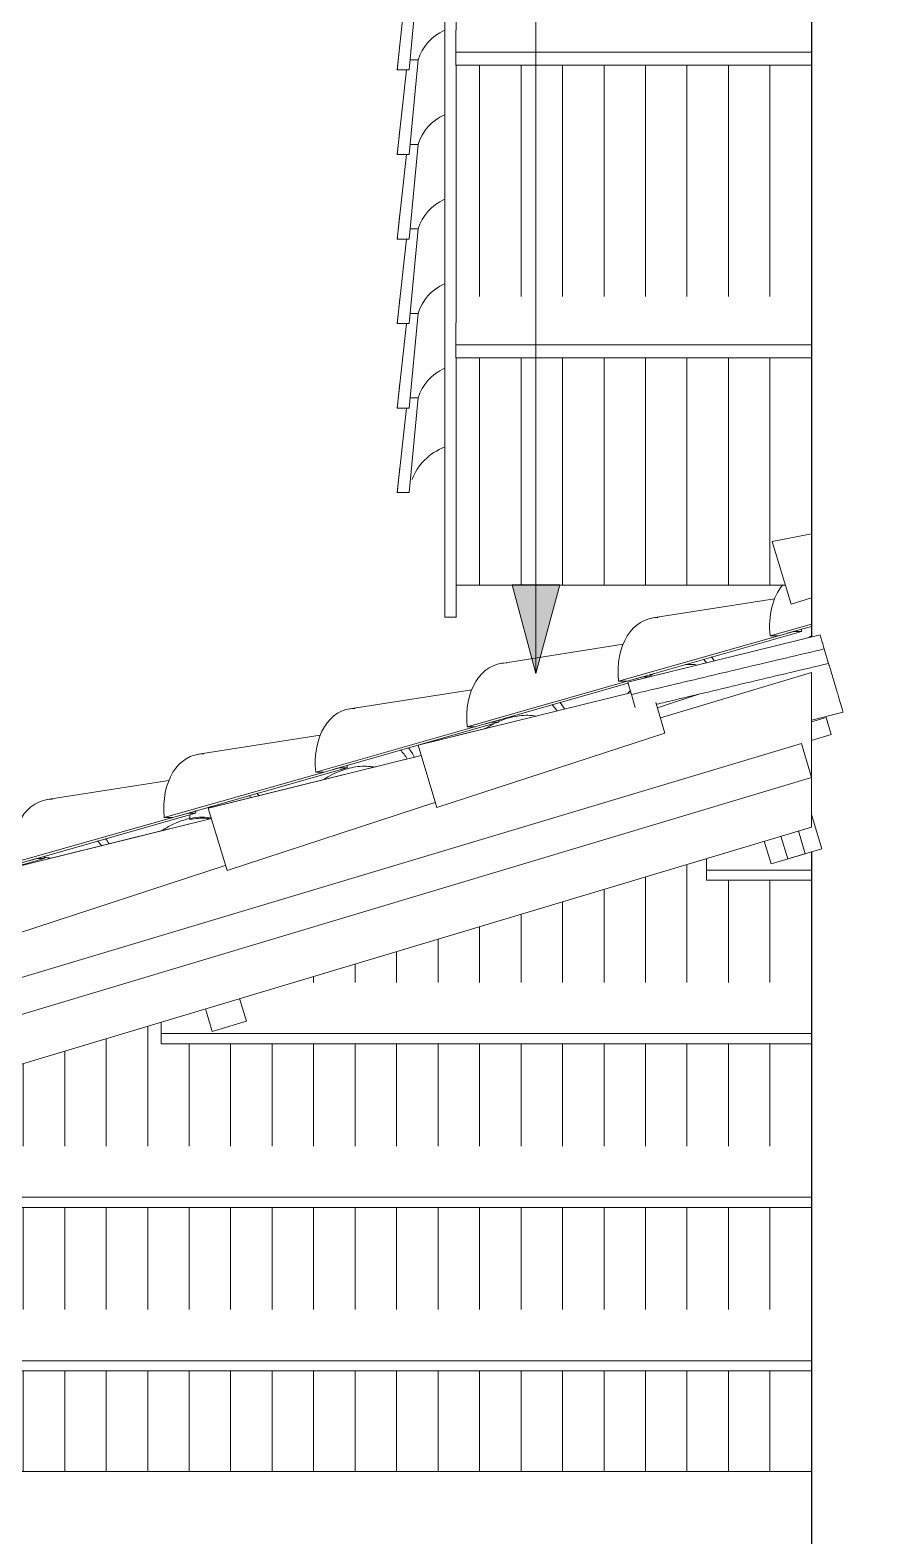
# Model space of a CAD drawing. Header units: millimetres. Extents: x -12976 to 58202, y -2238 to 7407.
# Drawn here: x 15518 to 16945, y 2466 to 5007 of the extents above; entities that cross this region are included whole.
import ezdxf

# ---------------------------------------------------------------- set-up
doc = ezdxf.new("R2010")
doc.units = ezdxf.units.MM
for name, color, linetype, lineweight in [('A-GENM', 13, 'Continuous', 9), ('A-GLAZ-CURT', 52, 'Continuous', 9), ('A-GLAZ-CWMG', 51, 'Continuous', 9), ('A-ROOF', 132, 'Continuous', 9), ('A-ROOF-OTLN', 132, 'Continuous', 9), ('A-ROOF-PATT', 132, 'Continuous', 9), ('A-WALL', 113, 'Continuous', 25), ('G-ANNO-TEXT', 231, 'Continuous', 9)]:
    doc.layers.add(name, color=color, linetype=linetype, lineweight=lineweight)

# ---------------------------------------------------------------- blocks, each defined once
blk = doc.blocks.new('Rectangular Mullion - Terça-4255527-FACHADA LATERAL DIREITA')
at = {"layer": 'A-GLAZ-CWMG'}
for p, q in [((-19919.7, 4476.4), (-19919.7, 4513.6)), ((-19919.7, 4454.2), (-19919.7, 4476.4)), ((-19319.7, 4476.4), (-19919.7, 4476.4)), ((-19919.7, 4454.2), (-19319.7, 4454.2))]:
    blk.add_line(p, q, dxfattribs=at)
blk = doc.blocks.new('Rectangular Mullion - Terça-3920163-FACHADA LATERAL DIREITA')
at = {"layer": 'A-GLAZ-CWMG'}
for p, q in [((-22257.1, 2761.9), (-22257.1, 2781.3)), ((-22257.1, 2744.7), (-22257.1, 2761.9)), ((-22220, 2761.9), (-22257.1, 2761.9)), ((-22257.1, 2744.7), (-19319.7, 2744.7)), ((-19319.7, 2761.9), (-22182.4, 2761.9))]:
    blk.add_line(p, q, dxfattribs=at)
blk = doc.blocks.new('Rectangular Mullion - Terça-3920164-FACHADA LATERAL DIREITA')
at = {"layer": 'A-GLAZ-CWMG'}
for p, q in [((-21337.1, 3037.9), (-21337.1, 3057.3)), ((-21337.1, 3020.7), (-21337.1, 3037.9)), ((-21274.9, 3037.9), (-21337.1, 3037.9)), ((-19319.7, 3037.9), (-21262.4, 3037.9)), ((-21337.1, 3020.7), (-19319.7, 3020.7))]:
    blk.add_line(p, q, dxfattribs=at)
blk = doc.blocks.new('Rectangular Mullion - Terça-3920165-FACHADA LATERAL DIREITA')
at = {"layer": 'A-GLAZ-CWMG'}
for p, q in [((-20417.1, 3313.9), (-20417.1, 3333.3)), ((-20417.1, 3296.7), (-20417.1, 3313.9)), ((-19319.7, 3313.9), (-20417.1, 3313.9)), ((-20417.1, 3296.7), (-19319.7, 3296.7))]:
    blk.add_line(p, q, dxfattribs=at)
blk = doc.blocks.new('Rectangular Mullion - Terça-3920166-FACHADA LATERAL DIREITA')
at = {"layer": 'A-GLAZ-CWMG'}
for p, q in [((-19497.1, 3589.9), (-19497.1, 3609.3)), ((-19497.1, 3572.7), (-19497.1, 3589.9)), ((-19319.7, 3589.9), (-19497.1, 3589.9)), ((-19497.1, 3572.7), (-19319.7, 3572.7))]:
    blk.add_line(p, q, dxfattribs=at)
blk = doc.blocks.new('Rectangular Mullion - Caibro-3920123-FACHADA LATERAL DIREITA')
at = {"layer": 'A-GLAZ-CWMG'}
for p, q in [((-23136.9, 2663.5), (-19336.9, 3803.5)), ((-19336.9, 3803.5), (-19319.7, 3746)), ((-23119.7, 2606), (-19319.7, 3746)), ((-23119.7, 2606), (-23136.9, 2663.5))]:
    blk.add_line(p, q, dxfattribs=at)
blk = doc.blocks.new('Rectangular Mullion - Terça-4316053-FACHADA LATERAL DIREITA')
at = {"layer": 'A-GLAZ-CWMG'}
for p, q in [((-20342.4, 3355.7), (-20330.9, 3317.4)), ((-20273.4, 3334.6), (-20284.9, 3372.9)), ((-20330.9, 3317.4), (-20273.4, 3334.6))]:
    blk.add_line(p, q, dxfattribs=at)
blk = doc.blocks.new('Rectangular Mullion - Terça-4316054-FACHADA LATERAL DIREITA')
at = {"layer": 'A-GLAZ-CWMG'}
for p, q in [((-19399.4, 3638.6), (-19387.9, 3600.3)), ((-19330.5, 3617.5), (-19342, 3655.8)), ((-19387.9, 3600.3), (-19330.5, 3617.5))]:
    blk.add_line(p, q, dxfattribs=at)
blk = doc.blocks.new('Rectangular Mullion - Ripa-4315972-FACHADA LATERAL DIREITA')
at = {"layer": 'A-GLAZ-CWMG'}
for p, q in [((-19295.2, 3847.3), (-19319.7, 3840)), ((-19286.6, 3818.6), (-19295.2, 3847.3)), ((-19319.7, 3808.7), (-19286.6, 3818.6))]:
    blk.add_line(p, q, dxfattribs=at)
blk = doc.blocks.new('Rectangular Mullion - Terça-4316055-FACHADA LATERAL DIREITA')
at = {"layer": 'A-GLAZ-CWMG'}
for p, q in [((-19302.4, 3625.9), (-19319.7, 3683.4)), ((-19371.4, 3647), (-19359.9, 3608.7)), ((-19359.9, 3608.7), (-19302.4, 3625.9))]:
    blk.add_line(p, q, dxfattribs=at)
blk = doc.blocks.new('COLONIAL BASE - COLONIAL BASE-V109-FACHADA LATERAL DIREITA')
at = {"layer": 'A-GLAZ-CURT'}
for p, q in [((-19998.7, 4227), (-19983.7, 4386.7)), ((-19983.7, 4386.7), (-19996, 4386.7)), ((-20003.5, 4369.6), (-20018.8, 4227)), ((-20018.4, 4231.1), (-20014.3, 4269.2)), ((-20018.8, 4227), (-19998.7, 4227))]:
    blk.add_line(p, q, dxfattribs=at)
for centre, major_axis, start_param, end_param in [((-19901.5, 4365.5), (85.3, 0), 2.024397, 2.871423), ((-19901.5, 4220), (97.5, 0), 1.964669, 2.815627), ((-19901.5, 4220), (117.5, 0), 3.033919, 3.077719)]:
    blk.add_ellipse(centre, major_axis=major_axis, ratio=0.928477, start_param=start_param, end_param=end_param, dxfattribs=at)
blk = doc.blocks.new('COLONIAL BASE - COLONIAL BASE-V110-FACHADA LATERAL DIREITA')
at = {"layer": 'A-GLAZ-CURT'}
for p, q in [((-19998.7, 4369.6), (-19983.7, 4529.3)), ((-19983.7, 4529.3), (-19996, 4529.3)), ((-20003.5, 4512.2), (-20018.8, 4369.6)), ((-20018.4, 4373.7), (-20014.3, 4411.8)), ((-20018.8, 4369.6), (-19998.7, 4369.6))]:
    blk.add_line(p, q, dxfattribs=at)
for centre, major_axis, start_param, end_param in [((-19901.5, 4508.1), (85.3, 0), 2.024397, 2.871423), ((-19901.5, 4362.6), (117.5, 0), 3.033919, 3.077719)]:
    blk.add_ellipse(centre, major_axis=major_axis, ratio=0.928477, start_param=start_param, end_param=end_param, dxfattribs=at)
blk = doc.blocks.new('COLONIAL BASE - COLONIAL BASE-V119-FACHADA LATERAL DIREITA')
at = {"layer": 'A-GLAZ-CURT'}
blk.add_line((-22455.5, 3040), (-22814.6, 2951.3), dxfattribs=at)
blk = doc.blocks.new('COLONIAL BASE - COLONIAL BASE-V121-FACHADA LATERAL DIREITA')
at = {"layer": 'A-GLAZ-CURT'}
blk.add_line((-19625.2, 3889.1), (-19983.8, 3800.5), dxfattribs=at)
blk = doc.blocks.new('COLONIAL BASE - COLONIAL BASE-V124-FACHADA LATERAL DIREITA')
at = {"layer": 'A-GLAZ-CURT'}
for p, q in [((-20332.4, 3676.9), (-20691.5, 3588.2)), ((-20691.5, 3588.2), (-20659.9, 3482.9)), ((-20309, 3597.6), (-20659.9, 3482.9))]:
    blk.add_line(p, q, dxfattribs=at)
blk = doc.blocks.new('COLONIAL BASE - COLONIAL BASE-V125-FACHADA LATERAL DIREITA')
at = {"layer": 'A-GLAZ-CURT'}
for p, q in [((-19978.6, 3783.1), (-20337.7, 3694.4)), ((-20337.7, 3694.4), (-20306.1, 3589)), ((-19955.3, 3703.7), (-20306.1, 3589))]:
    blk.add_line(p, q, dxfattribs=at)
blk = doc.blocks.new('COLONIAL BASE - COLONIAL BASE-V126-FACHADA LATERAL DIREITA')
at = {"layer": 'A-GLAZ-CURT'}
for p, q in [((-19625.2, 3889.1), (-19983.8, 3800.5)), ((-19567.2, 3821.1), (-19582.7, 3872.8)), ((-19567.2, 3821.1), (-19952.2, 3695.2)), ((-19983.8, 3800.5), (-19952.2, 3695.2))]:
    blk.add_line(p, q, dxfattribs=at)
blk = doc.blocks.new('COLONIAL BASE - COLONIAL BASE-V127-FACHADA LATERAL DIREITA')
at = {"layer": 'A-GLAZ-CURT'}
blk.add_line((-19479.1, 3943.9), (-19630, 3906.7), dxfattribs=at)
blk = doc.blocks.new('Colonial cumeeira - hip-4041867-FACHADA LATERAL DIREITA')
at = {"layer": 'A-GENM', "color": 8}
for p, q in [((-19587.5, 4015.4), (-19382, 4047.6)), ((-19645.3, 3908.4), (-19349.7, 3992.5)), ((-19616, 3912.8), (-19336.9, 3992.5)), ((-19389.7, 3985.1), (-19319.7, 4005)), ((-19360.7, 3989.4), (-19319.7, 4001.1)), ((-19349.7, 3992.5), (-19336.9, 3992.5)), ((-19843.1, 3938.7), (-19637.6, 3970.9)), ((-19375.6, 3985.1), (-19389.7, 3985.1)), ((-19900.8, 3831.8), (-19605.2, 3915.8)), ((-19605.2, 3915.8), (-19592.8, 3915.8)), ((-20098.7, 3862), (-19893.1, 3894.2)), ((-19871.8, 3836), (-19629.5, 3905.2)), ((-19631.1, 3908.4), (-19645.3, 3908.4)), ((-20156.4, 3755.1), (-19860.8, 3839.2)), ((-19980, 3801.5), (-19848, 3839.2)), ((-19860.8, 3839.2), (-19848, 3839.2)), ((-20354.2, 3785.4), (-20148.7, 3817.6)), ((-19886.7, 3831.8), (-19900.8, 3831.8)), ((-20127.4, 3759.4), (-19983.8, 3800.4)), ((-20412, 3678.4), (-20116.4, 3762.5)), ((-20387.2, 3681.5), (-20103.6, 3762.5)), ((-20116.4, 3762.5), (-20103.6, 3762.5)), ((-20609.8, 3708.7), (-20404.2, 3740.9)), ((-20142.2, 3755.1), (-20156.4, 3755.1)), ((-20667.5, 3601.8), (-20371.9, 3685.8)), ((-20638.5, 3606), (-20359.2, 3685.8)), ((-20371.9, 3685.8), (-20359.2, 3685.8)), ((-20865.3, 3632), (-20659.8, 3664.2)), ((-20397.8, 3678.4), (-20412, 3678.4)), ((-20923.1, 3525.1), (-20627.5, 3609.2)), ((-20666, 3594.5), (-20614.7, 3609.2)), ((-20627.5, 3609.2), (-20614.7, 3609.2)), ((-21120.9, 3555.4), (-20915.3, 3587.6)), ((-20893.4, 3529.6), (-20691.2, 3587.3)), ((-20653.3, 3601.8), (-20667.5, 3601.8)), ((-21178.6, 3448.4), (-20883, 3532.5)), ((-21149.6, 3452.7), (-20870.4, 3532.4)), ((-20883, 3532.5), (-20870.3, 3532.5)), ((-21376.4, 3478.7), (-21170.9, 3510.9)), ((-20908.9, 3525.1), (-20923.1, 3525.1)), ((-21434.2, 3371.8), (-21138.6, 3455.8)), ((-21393.7, 3379.3), (-21125.8, 3455.8)), ((-21138.6, 3455.8), (-21125.8, 3455.8)), ((-21632, 3402), (-21426.5, 3434.2)), ((-21164.4, 3448.4), (-21178.6, 3448.4)), ((-21887.5, 3325.4), (-21682, 3357.6)), ((-21689.7, 3295.1), (-21394.1, 3379.2)), ((-21664.6, 3298.2), (-21398.7, 3374.2)), ((-21420, 3371.8), (-21434.2, 3371.8)), ((-21404.3, 3376.3), (-21394.1, 3379.2)), ((-21394.1, 3379.2), (-21386, 3379.2)), ((-22143.1, 3248.7), (-21937.6, 3280.9)), ((-21945.3, 3218.4), (-21649.7, 3302.5)), ((-21741.9, 3272.5), (-21636.9, 3302.5)), ((-21675.6, 3295.1), (-21689.7, 3295.1)), ((-21649.7, 3302.5), (-21636.9, 3302.5)), ((-21916.3, 3222.7), (-21752.9, 3269.4)), ((-22398.7, 3172), (-22193.1, 3204.2)), ((-22200.8, 3141.8), (-21905.2, 3225.8)), ((-22171.8, 3146), (-21892.5, 3225.8)), ((-21931.1, 3218.4), (-21945.3, 3218.4)), ((-21905.2, 3225.8), (-21892.5, 3225.8)), ((-22654.2, 3095.4), (-22448.7, 3127.6)), ((-22456.4, 3065.1), (-22160.8, 3149.2)), ((-22426.2, 3069.7), (-22148, 3149.2)), ((-22186.7, 3141.8), (-22200.8, 3141.8)), ((-22160.8, 3149.2), (-22148, 3149.2)), ((-22909.8, 3018.7), (-22704.2, 3050.9)), ((-22712, 2988.4), (-22416.4, 3072.5)), ((-22681.7, 2993.1), (-22460.4, 3056.3)), ((-22442.2, 3065.1), (-22456.4, 3065.1)), ((-22428.1, 3065.5), (-22403.6, 3072.5)), ((-22416.4, 3072.5), (-22403.6, 3072.5)), ((-23165.3, 2942), (-22959.8, 2974.2)), ((-22967.5, 2911.8), (-22671.9, 2995.8)), ((-22942.1, 2915), (-22659.2, 2995.8)), ((-22697.8, 2988.4), (-22712, 2988.4)), ((-22671.9, 2995.8), (-22659.2, 2995.8)), ((-23223.1, 2835.1), (-22927.5, 2919.2)), ((-23208.9, 2835.1), (-22914.7, 2919.2)), ((-22953.3, 2911.8), (-22967.5, 2911.8)), ((-22927.5, 2919.2), (-22914.7, 2919.2)), ((-23208.9, 2835.1), (-23223.1, 2835.1))]:
    blk.add_line(p, q, dxfattribs=at)
for centre, major_axis, start_param, end_param in [((-19305.7, 3977.8), (-33.8, 112.5), 0.420065, 1.302313), ((-19561.3, 3901.1), (-33.8, 112.5), 6.078575, 7.585498), ((-19277.8, 3963.1), (-23.8, 79.5), 0.938757, 0.996269), ((-19816.8, 3824.4), (-33.8, 112.5), 6.078575, 7.585498), ((-19533.4, 3886.5), (-23.8, 79.5), 5.220804, 5.329398), ((-19533.4, 3886.5), (-28.7, 95.8), 5.120165, 5.209346), ((-19533.4, 3886.5), (-23.8, 79.5), 0.938757, 0.994962), ((-20072.4, 3747.8), (-33.8, 112.5), 6.078575, 7.585498), ((-19788.9, 3809.8), (-23.8, 79.5), 5.154031, 5.329398), ((-19788.9, 3809.8), (-28.7, 95.8), 5.067442, 5.209346), ((-19788.9, 3809.8), (-23.8, 79.5), 0.938757, 0.996269), ((-20044.5, 3733.1), (-23.8, 79.5), 5.082343, 5.329398), ((-20044.5, 3733.1), (-28.7, 95.8), 5.009062, 5.209346), ((-20327.9, 3671.1), (-33.8, 112.5), 6.078575, 7.585498), ((-20044.5, 3733.1), (-23.8, 79.5), 0.938757, 0.996269), ((-20300.1, 3656.5), (-23.8, 79.5), 5.266414, 5.329398), ((-20300.1, 3656.5), (-28.7, 95.8), 5.154695, 5.209346), ((-20583.5, 3594.4), (-33.8, 112.5), 6.078575, 7.585498), ((-20300.1, 3656.5), (-23.8, 79.5), 0.938757, 0.996269), ((-20555.6, 3579.8), (-23.8, 79.5), 5.192979, 5.329398), ((-20555.6, 3579.8), (-28.7, 95.8), 5.098939, 5.209346), ((-20839.1, 3517.8), (-33.8, 112.5), 6.078575, 7.585498), ((-20555.6, 3579.8), (-23.8, 79.5), 0.938757, 0.996269), ((-20811.2, 3503.1), (-23.8, 79.5), 5.12794, 5.329398), ((-20811.2, 3503.1), (-28.7, 95.8), 5.046503, 5.209346), ((-21094.6, 3441.1), (-33.8, 112.5), 6.078575, 7.585498), ((-20811.2, 3503.1), (-23.8, 79.5), 0.938757, 0.996269), ((-21066.7, 3426.5), (-23.8, 79.5), 5.316467, 5.329398), ((-21066.7, 3426.5), (-28.7, 95.8), 5.193983, 5.209346), ((-21350.2, 3364.4), (-33.8, 112.5), 6.078575, 7.585498), ((-21066.7, 3426.5), (-23.8, 79.5), 0.938757, 0.996269), ((-21322.3, 3349.8), (-23.8, 79.5), 5.246468, 5.329398), ((-21322.3, 3349.8), (-28.7, 95.8), 5.131357, 5.209346), ((-21605.7, 3287.8), (-33.8, 112.5), 6.078575, 7.585498), ((-21322.3, 3349.8), (-23.8, 79.5), 0.938757, 0.978485), ((-21577.8, 3273.1), (-23.8, 79.5), 5.165978, 5.329398), ((-21577.8, 3273.1), (-28.7, 95.8), 5.077804, 5.209346), ((-21861.3, 3211.1), (-33.8, 112.5), 6.078575, 7.585498), ((-21577.8, 3273.1), (-23.8, 79.5), 0.938757, 0.996269), ((-21833.4, 3196.5), (-23.8, 79.5), 5.0981, 5.329398), ((-21833.4, 3196.5), (-28.7, 95.8), 5.128997, 5.209346), ((-22116.8, 3134.4), (-33.8, 112.5), 6.078575, 7.585498), ((-21833.4, 3196.5), (-23.8, 79.5), 0.938757, 0.996269), ((-22088.9, 3119.8), (-23.8, 79.5), 5.283311, 5.329398), ((-22372.4, 3057.8), (-33.8, 112.5), 6.078575, 7.585498), ((-22088.9, 3119.8), (-23.8, 79.5), 0.938757, 0.996269), ((-22344.5, 3043.1), (-23.8, 79.5), 5.28053, 5.329398), ((-22344.5, 3043.1), (-28.7, 95.8), 5.192639, 5.209346), ((-22627.9, 2981.1), (-33.8, 112.5), 6.078575, 7.585498), ((-22344.5, 3043.1), (-23.8, 79.5), 0.938757, 0.996269), ((-22600.1, 2966.5), (-23.8, 79.5), 5.257276, 5.329398), ((-22600.1, 2966.5), (-28.7, 95.8), 5.145626, 5.209346), ((-22883.5, 2904.4), (-33.8, 112.5), 6.078575, 7.585498), ((-22600.1, 2966.5), (-23.8, 79.5), 0.938757, 0.996269), ((-23139.1, 2827.8), (-33.8, 112.5), 6.078575, 7.585498), ((-22855.6, 2889.8), (-23.8, 79.5), 0.938757, 0.996269)]:
    blk.add_ellipse(centre, major_axis=major_axis, ratio=0.691714, start_param=start_param, end_param=end_param, dxfattribs=at)
blk = doc.blocks.new('Colonial cumeeira - hip-4317858-FACHADA LATERAL DIREITA')
at = {"layer": 'A-GENM', "color": 8}
for p, q in [((-19385.9, 4144.2), (-19319.7, 4157.1)), ((-19354.2, 4038.8), (-19385.9, 4144.2)), ((-19354.2, 4038.8), (-19319.7, 4049.2))]:
    blk.add_line(p, q, dxfattribs=at)

msp = doc.modelspace()

# ---------------------------------------------------------------- hatches: boundary and pattern name
at = {"layer": 'A-ROOF-PATT'}
h = msp.add_hatch(dxfattribs=at)
h.set_pattern_fill('FP_19', color=256, style=0, pattern_type=2)
h.set_pattern_definition([(90, (36155.91, 6212.23), (-70, 4e-15), [])])
h.paths.add_polyline_path([(16236.3, 4070.7), (16792.1, 4070.7), (16770.1, 4144.2), (16836.3, 4156.9), (16836.3, 4454.2), (16236.3, 4454.2), (16236.3, 4192.5)])
h.paths.add_polyline_path([(32356.3, 4070.7), (32956.3, 4070.7), (32956.3, 4454.2), (32356.3, 4454.2), (32356.3, 4192.5)])
h.paths.add_polyline_path([(31932.1, 4380.3), (32156.3, 4380.3), (32156.3, 4454.2), (30866.3, 4454.2), (30866.3, 4380.3), (31847, 4380.3)])
h.paths.add_polyline_path([(31676.7, 4557.9), (32156.3, 4557.9), (32156.3, 4947.9), (30866.3, 4947.9), (30866.3, 4557.9), (31591.5, 4557.9)])
h.paths.add_polyline_path([(16236.3, 4557.9), (16836.3, 4557.9), (16836.3, 4947.9), (16236.3, 4947.9), (16236.3, 4575.7)])
h.paths.add_polyline_path([(32783.7, 4557.9), (32956.3, 4557.9), (32956.3, 4947.9), (32356.3, 4947.9), (32356.3, 4557.9), (32698.6, 4557.9)])
h.paths.add_polyline_path([(32357.9, 5051.6), (32956.3, 5051.6), (32956.3, 5441.6), (32356.3, 5441.6), (32356.3, 5051.6)])
h.paths.add_polyline_path([(30910.3, 5051.6), (32156.3, 5051.6), (32156.3, 5441.6), (30866.3, 5441.6), (30866.3, 5051.6)])
h.paths.add_polyline_path([(16236.3, 5051.6), (16836.3, 5051.6), (16836.3, 5441.6), (16236.3, 5441.6), (16236.3, 5086.7)])
h.paths.add_polyline_path([(31250.9, 5545.4), (32156.3, 5545.4), (32156.3, 5935.3), (30856.3, 5935.3), (30856.3, 5646.5), (30866.3, 5646.5), (30866.3, 5545.4), (31165.7, 5545.4)])
h.paths.add_polyline_path([(32954, 5545.4), (32956.3, 5545.4), (32956.3, 5935.3), (32356.3, 5935.3), (32356.3, 5545.4), (32868.9, 5545.4)])
h.paths.add_polyline_path([(16236.3, 5545.4), (16836.3, 5545.4), (16836.3, 5935.3), (16236.3, 5935.3), (16236.3, 5555.2)])
h.paths.add_polyline_path([(16603.8, 6039.1), (16836.3, 6039.1), (16836.3, 6252.3), (30856.3, 6252.3), (30856.3, 6039.1), (32156.3, 6039.1), (32156.3, 6252.3), (32356.3, 6252.3), (32356.3, 6039.1), (32956.3, 6039.1), (32956.3, 6460.2), (16236.3, 6460.2), (16236.3, 6039.1), (16518.6, 6039.1)])
h = msp.add_hatch(dxfattribs=at)
h.set_pattern_fill('FP_18', color=256, style=0, pattern_type=2)
h.set_pattern_definition([(90, (36155.91, 5622.11), (-70, 4e-15), [])])
h.paths.add_polyline_path([(13210.3, 2574.7), (13636.5, 2574.7), (13636.5, 2702.6), (13314.7, 2606)])
h.paths.add_polyline_path([(31165.7, 2574.7), (32156.3, 2574.7), (32156.3, 2670), (30856.3, 2670), (30856.3, 2574.7)])
h.paths.add_polyline_path([(32528.2, 2574.7), (32782.3, 2574.7), (32356.3, 2702.5), (32356.3, 2574.7)])
h.paths.add_polyline_path([(16836.3, 2574.7), (16836.3, 2744.7), (13898.8, 2744.7), (13898.8, 2781.3), (13836.5, 2762.6), (13836.5, 2574.7), (16518.6, 2574.7)])
h.paths.add_polyline_path([(14134.2, 2848.1), (16836.3, 2848.1), (16836.3, 3020.7), (14818.8, 3020.7), (14818.8, 3057.3), (14121.6, 2848.1)])
h.paths.add_polyline_path([(15581.9, 3124.1), (16836.3, 3124.1), (16836.3, 3296.7), (15738.8, 3296.7), (15738.8, 3333.3), (15041.6, 3124.1), (15496.7, 3124.1)])
h.paths.add_polyline_path([(16688.9, 3400.1), (16836.3, 3400.1), (16836.3, 3572.7), (16658.8, 3572.7), (16658.8, 3609.3), (15961.6, 3400.1), (16603.8, 3400.1)])
at = {"layer": 'G-ANNO-TEXT'}
msp.add_hatch(color=7, dxfattribs=at).paths.add_polyline_path([(16371.1, 3921.4), (16411.3, 4071.4), (16331, 4071.4)])

# ---------------------------------------------------------------- linework, layer by layer
at = {"layer": 'A-GLAZ-CURT'}
for p, q in [((16850.5, 3986.8), (16525.9, 3906.7)), ((16676.8, 3943.9), (16525.9, 3906.7)), ((16676.8, 3943.9), (16525.9, 3906.7)), ((16676.8, 3943.9), (16525.9, 3906.7)), ((16676.8, 3943.9), (16525.9, 3906.7)), ((16676.8, 3943.9), (16525.9, 3906.7)), ((16676.8, 3943.9), (16525.9, 3906.7)), ((16676.8, 3943.9), (16525.9, 3906.7)), ((16676.8, 3943.9), (16525.9, 3906.7)), ((16676.8, 3943.9), (16525.9, 3906.7)), ((16676.8, 3943.9), (16525.9, 3906.7)), ((16676.8, 3943.9), (16525.9, 3906.7)), ((16676.8, 3943.9), (16525.9, 3906.7)), ((16676.8, 3943.9), (16525.9, 3906.7)), ((16676.8, 3943.9), (16525.9, 3906.7)), ((16676.8, 3943.9), (16525.9, 3906.7)), ((16676.8, 3943.9), (16525.9, 3906.7)), ((16676.8, 3943.9), (16525.9, 3906.7)), ((16676.8, 3943.9), (16525.9, 3906.7)), ((16676.8, 3943.9), (16525.9, 3906.7)), ((16676.8, 3943.9), (16525.9, 3906.7)), ((16676.8, 3943.9), (16525.9, 3906.7)), ((16676.8, 3943.9), (16525.9, 3906.7)), ((16864.9, 3938.5), (16857.6, 3963)), ((16530.7, 3889.1), (16172.1, 3800.5)), ((16530.7, 3889.1), (16172.1, 3800.5)), ((16526.1, 3906.2), (16532.1, 3886)), ((16538.7, 3864.3), (16532.1, 3886)), ((16576, 3863.7), (16646.1, 3886.6)), ((16889.7, 3856.2), (16836.3, 3843)), ((16889.7, 3856.2), (16836.3, 3843)), ((16172.1, 3800.5), (16299.4, 3832)), ((16177.3, 3783.1), (15818.3, 3694.4)), ((15818.3, 3694.4), (16025.5, 3745.6)), ((15823.5, 3676.9), (15464.4, 3588.2)), ((15752.2, 3659.3), (15464.4, 3588.2)), ((15787.1, 3675.1), (15787.1, 3683.1)), ((15821.2, 3678.2), (15821.2, 3676.2))]:
    msp.add_line(p, q, dxfattribs=at)
for points in [[(16831.3, 3982.2), (16832.9, 3983.4), (16834.6, 3984.4), (16836.2, 3985.4)], [(16532.1, 3886), (16553.8, 3891.2), (16597.2, 3901.5), (16662.3, 3916.9), (16727.4, 3932.3), (16792.5, 3947.7), (16835.9, 3957.9), (16857.6, 3963)], [(16563.9, 3918.1), (16566.1, 3919.3), (16568.3, 3920.5), (16570.4, 3921.6)], [(16623.1, 3936.8), (16630.2, 3937.2), (16637.1, 3936.9), (16643.9, 3935.9)], [(15820.9, 3696.6), (15822.3, 3696.5), (15823.6, 3696.3), (15824.9, 3696.2)], [(15541.7, 3611), (15545.3, 3610.8), (15548.8, 3610.5), (15552.3, 3610)]]:
    msp.add_open_spline(points, degree=3, dxfattribs=at)
for points, knots in [([(16857.6, 3963), (16854.6, 3973.1), (16851.3, 3983.9), (16850.5, 3986.7), (16850.5, 3986.8)], [0, 0, 0, 0, 0.2222222, 0.3333333, 0.3333333, 0.3333333, 0.3333333]), ([(16864.9, 3938.5), (16843.2, 3933.4), (16799.9, 3923.2), (16734.8, 3907.7), (16669.7, 3892.3), (16616.3, 3879.5), (16584.6, 3872), (16574.5, 3869.6)], [-1, -1, -1, -1, -0.8, -0.6, -0.4, -0.2, -0.1073758, -0.1073758, -0.1073758, -0.1073758]), ([(16889.7, 3856.2), (16889.7, 3856.2), (16889.2, 3857.6), (16886.5, 3866.6), (16881.2, 3884.2), (16875, 3905), (16869.3, 3924.1), (16865.8, 3935.7), (16864.9, 3938.5)], [0.5, 0.5, 0.5, 0.5, 0.5555556, 0.6666667, 0.75, 0.8333333, 0.9166667, 0.9441362, 0.9441362, 0.9441362, 0.9441362]), ([(16525.4, 3887.4), (16525.9, 3888), (16527.5, 3889.6), (16529.1, 3891.3), (16530.2, 3892.4)], [-0.84128761, -0.84128761, -0.84128761, -0.84128761, -0.83455882, -0.8200761, -0.8200761, -0.8200761, -0.8200761]), ([(16308.2, 3840.7), (16310.2, 3841.5), (16321.9, 3846.2), (16343.3, 3851.5), (16362.2, 3851.3), (16371.3, 3849.7)], [-0.548284, -0.548284, -0.548284, -0.548284, -0.5263158, -0.4210526, -0.3157895, -0.3157895, -0.3157895, -0.3157895]), ([(16284.9, 3828.2), (16285.2, 3828.4), (16290.1, 3831.5), (16295.1, 3834.4), (16299.8, 3836.8)], [-0.63427643, -0.63427643, -0.63427643, -0.63427643, -0.63157895, -0.57894737, -0.57894737, -0.57894737, -0.57894737]), ([(16012.8, 3742.6), (16015.2, 3744.1), (16022.3, 3748.5), (16034.3, 3754.6), (16048.9, 3760.1), (16068.3, 3764.8), (16084.9, 3765.6), (16096.3, 3764), (16098.4, 3763.6)], [-0.638981, -0.638981, -0.638981, -0.638981, -0.6111111, -0.5555556, -0.5, -0.4444444, -0.3333333, -0.3079199, -0.3079199, -0.3079199, -0.3079199]), ([(15740, 3656.5), (15740.2, 3656.6), (15742.3, 3658), (15750.5, 3663.2), (15765, 3670.5), (15784, 3676.7), (15802.9, 3679.5), (15815.1, 3679), (15821.2, 3678.2)], [-0.4827669, -0.4827669, -0.4827669, -0.4827669, -0.4791667, -0.4444444, -0.3333333, -0.2222222, -0.1111111, 0, 0, 0, 0]), ([(15821.3, 3676.2), (15819.4, 3676.5), (15812.9, 3677.4), (15801.5, 3677.5), (15791.9, 3676.1), (15787.1, 3675.1)], [-0.3011284, -0.3011284, -0.3011284, -0.3011284, -0.25, -0.125, 0, 0, 0, 0])]:
    msp.add_open_spline(points, degree=3, knots=knots, dxfattribs=at)
at = {"layer": 'A-ROOF'}
for p, q in [((16236.3, 4070.7), (16792.1, 4070.7)), ((13836.5, 2574.7), (16836.3, 2574.7))]:
    msp.add_line(p, q, dxfattribs=at)
at = {"layer": 'A-ROOF-OTLN'}
for p, q in [((16217.3, 6710.2), (16217.3, 4016.9)), ((16236.3, 5441.6), (16236.3, 5007.3)), ((16236.3, 4947.9), (16236.3, 4513.6)), ((16236.3, 4454.2), (16236.3, 4016.9)), ((16236.3, 4016.9), (16217.3, 4016.9)), ((16581.2, 3847), (16836.3, 3923.5)), ((16836.3, 3923.5), (16836.3, 3662.5)), ((16836.3, 3662.5), (13036.3, 2522.5))]:
    msp.add_line(p, q, dxfattribs=at)
at = {"layer": 'A-WALL'}
for p, q in [((16836.3, 6252.3), (16836.3, 3983.3)), ((16836.3, 3620.8), (16836.3, 0))]:
    msp.add_line(p, q, dxfattribs=at)
at = {"layer": 'G-ANNO-TEXT', "color": 7}
for p, q in [((16371.1, 3921.4), (16371.1, 7166.9)), ((16411.3, 4071.4), (16331, 4071.4)), ((16331, 4071.4), (16371.1, 3921.4)), ((16371.1, 3921.4), (16411.3, 4071.4))]:
    msp.add_line(p, q, dxfattribs=at)

# ---------------------------------------------------------------- block references
at = {"layer": 'A-GENM', "color": 7}
for name in ['Colonial cumeeira - hip-4317858-FACHADA LATERAL DIREITA', 'Colonial cumeeira - hip-4041867-FACHADA LATERAL DIREITA']:
    msp.add_blockref(name, (36155.9, 0), dxfattribs=at)
at = {"layer": 'A-GLAZ-CURT'}
for name, p in [('COLONIAL BASE - COLONIAL BASE-V110-FACHADA LATERAL DIREITA', (36155.9, 570.4)), ('COLONIAL BASE - COLONIAL BASE-V110-FACHADA LATERAL DIREITA', (36155.9, 427.8)), ('COLONIAL BASE - COLONIAL BASE-V110-FACHADA LATERAL DIREITA', (36155.9, 285.2)), ('COLONIAL BASE - COLONIAL BASE-V110-FACHADA LATERAL DIREITA', (36155.9, 142.6)), ('COLONIAL BASE - COLONIAL BASE-V110-FACHADA LATERAL DIREITA', (36155.9, 0)), ('COLONIAL BASE - COLONIAL BASE-V109-FACHADA LATERAL DIREITA', (36155.9, 0)), ('COLONIAL BASE - COLONIAL BASE-V127-FACHADA LATERAL DIREITA', (36155.9, 0)), ('COLONIAL BASE - COLONIAL BASE-V121-FACHADA LATERAL DIREITA', (36155.9, 0)), ('COLONIAL BASE - COLONIAL BASE-V121-FACHADA LATERAL DIREITA', (36155.9, 0)), ('COLONIAL BASE - COLONIAL BASE-V121-FACHADA LATERAL DIREITA', (36155.9, 0)), ('COLONIAL BASE - COLONIAL BASE-V121-FACHADA LATERAL DIREITA', (36155.9, 0)), ('COLONIAL BASE - COLONIAL BASE-V121-FACHADA LATERAL DIREITA', (36155.9, 0)), ('COLONIAL BASE - COLONIAL BASE-V121-FACHADA LATERAL DIREITA', (36155.9, 0)), ('COLONIAL BASE - COLONIAL BASE-V121-FACHADA LATERAL DIREITA', (36155.9, 0)), ('COLONIAL BASE - COLONIAL BASE-V121-FACHADA LATERAL DIREITA', (36155.9, 0)), ('COLONIAL BASE - COLONIAL BASE-V121-FACHADA LATERAL DIREITA', (36155.9, 0)), ('COLONIAL BASE - COLONIAL BASE-V121-FACHADA LATERAL DIREITA', (36155.9, 0)), ('COLONIAL BASE - COLONIAL BASE-V121-FACHADA LATERAL DIREITA', (36155.9, 0)), ('COLONIAL BASE - COLONIAL BASE-V121-FACHADA LATERAL DIREITA', (36155.9, 0)), ('COLONIAL BASE - COLONIAL BASE-V121-FACHADA LATERAL DIREITA', (36155.9, 0)), ('COLONIAL BASE - COLONIAL BASE-V121-FACHADA LATERAL DIREITA', (36155.9, 0)), ('COLONIAL BASE - COLONIAL BASE-V121-FACHADA LATERAL DIREITA', (36155.9, 0)), ('COLONIAL BASE - COLONIAL BASE-V121-FACHADA LATERAL DIREITA', (36155.9, 0)), ('COLONIAL BASE - COLONIAL BASE-V121-FACHADA LATERAL DIREITA', (36155.9, 0)), ('COLONIAL BASE - COLONIAL BASE-V121-FACHADA LATERAL DIREITA', (36155.9, 0)), ('COLONIAL BASE - COLONIAL BASE-V121-FACHADA LATERAL DIREITA', (36155.9, 0)), ('COLONIAL BASE - COLONIAL BASE-V121-FACHADA LATERAL DIREITA', (36155.9, 0)), ('COLONIAL BASE - COLONIAL BASE-V121-FACHADA LATERAL DIREITA', (36155.9, 0)), ('COLONIAL BASE - COLONIAL BASE-V121-FACHADA LATERAL DIREITA', (36155.9, 0)), ('COLONIAL BASE - COLONIAL BASE-V126-FACHADA LATERAL DIREITA', (36155.9, 0)), ('COLONIAL BASE - COLONIAL BASE-V119-FACHADA LATERAL DIREITA', (38632.8, 743.1)), ('COLONIAL BASE - COLONIAL BASE-V119-FACHADA LATERAL DIREITA', (38632.8, 743.1)), ('COLONIAL BASE - COLONIAL BASE-V119-FACHADA LATERAL DIREITA', (38632.8, 743.1)), ('COLONIAL BASE - COLONIAL BASE-V119-FACHADA LATERAL DIREITA', (38632.8, 743.1)), ('COLONIAL BASE - COLONIAL BASE-V119-FACHADA LATERAL DIREITA', (38632.8, 743.1)), ('COLONIAL BASE - COLONIAL BASE-V119-FACHADA LATERAL DIREITA', (38632.8, 743.1)), ('COLONIAL BASE - COLONIAL BASE-V119-FACHADA LATERAL DIREITA', (38632.8, 743.1)), ('COLONIAL BASE - COLONIAL BASE-V119-FACHADA LATERAL DIREITA', (38632.8, 743.1)), ('COLONIAL BASE - COLONIAL BASE-V119-FACHADA LATERAL DIREITA', (38632.8, 743.1)), ('COLONIAL BASE - COLONIAL BASE-V119-FACHADA LATERAL DIREITA', (38632.8, 743.1)), ('COLONIAL BASE - COLONIAL BASE-V119-FACHADA LATERAL DIREITA', (38632.8, 743.1)), ('COLONIAL BASE - COLONIAL BASE-V119-FACHADA LATERAL DIREITA', (38632.8, 743.1)), ('COLONIAL BASE - COLONIAL BASE-V119-FACHADA LATERAL DIREITA', (38632.8, 743.1)), ('COLONIAL BASE - COLONIAL BASE-V119-FACHADA LATERAL DIREITA', (38632.8, 743.1)), ('COLONIAL BASE - COLONIAL BASE-V119-FACHADA LATERAL DIREITA', (38632.8, 743.1)), ('COLONIAL BASE - COLONIAL BASE-V119-FACHADA LATERAL DIREITA', (38632.8, 743.1)), ('COLONIAL BASE - COLONIAL BASE-V119-FACHADA LATERAL DIREITA', (38632.8, 743.1)), ('COLONIAL BASE - COLONIAL BASE-V119-FACHADA LATERAL DIREITA', (38632.8, 743.1)), ('COLONIAL BASE - COLONIAL BASE-V119-FACHADA LATERAL DIREITA', (38632.8, 743.1)), ('COLONIAL BASE - COLONIAL BASE-V119-FACHADA LATERAL DIREITA', (38632.8, 743.1)), ('COLONIAL BASE - COLONIAL BASE-V119-FACHADA LATERAL DIREITA', (38632.8, 743.1)), ('COLONIAL BASE - COLONIAL BASE-V119-FACHADA LATERAL DIREITA', (38632.8, 743.1)), ('COLONIAL BASE - COLONIAL BASE-V119-FACHADA LATERAL DIREITA', (38632.8, 743.1)), ('COLONIAL BASE - COLONIAL BASE-V119-FACHADA LATERAL DIREITA', (38632.8, 743.1)), ('COLONIAL BASE - COLONIAL BASE-V125-FACHADA LATERAL DIREITA', (36155.9, 0)), ('COLONIAL BASE - COLONIAL BASE-V119-FACHADA LATERAL DIREITA', (38279, 636.9)), ('COLONIAL BASE - COLONIAL BASE-V119-FACHADA LATERAL DIREITA', (38279, 636.9)), ('COLONIAL BASE - COLONIAL BASE-V119-FACHADA LATERAL DIREITA', (38279, 636.9)), ('COLONIAL BASE - COLONIAL BASE-V119-FACHADA LATERAL DIREITA', (38279, 636.9)), ('COLONIAL BASE - COLONIAL BASE-V119-FACHADA LATERAL DIREITA', (38279, 636.9)), ('COLONIAL BASE - COLONIAL BASE-V119-FACHADA LATERAL DIREITA', (38279, 636.9)), ('COLONIAL BASE - COLONIAL BASE-V119-FACHADA LATERAL DIREITA', (38279, 636.9)), ('COLONIAL BASE - COLONIAL BASE-V119-FACHADA LATERAL DIREITA', (38279, 636.9)), ('COLONIAL BASE - COLONIAL BASE-V119-FACHADA LATERAL DIREITA', (38279, 636.9)), ('COLONIAL BASE - COLONIAL BASE-V119-FACHADA LATERAL DIREITA', (38279, 636.9)), ('COLONIAL BASE - COLONIAL BASE-V119-FACHADA LATERAL DIREITA', (38279, 636.9)), ('COLONIAL BASE - COLONIAL BASE-V119-FACHADA LATERAL DIREITA', (38279, 636.9)), ('COLONIAL BASE - COLONIAL BASE-V119-FACHADA LATERAL DIREITA', (38279, 636.9)), ('COLONIAL BASE - COLONIAL BASE-V119-FACHADA LATERAL DIREITA', (38279, 636.9)), ('COLONIAL BASE - COLONIAL BASE-V119-FACHADA LATERAL DIREITA', (38279, 636.9)), ('COLONIAL BASE - COLONIAL BASE-V119-FACHADA LATERAL DIREITA', (38279, 636.9)), ('COLONIAL BASE - COLONIAL BASE-V119-FACHADA LATERAL DIREITA', (38279, 636.9)), ('COLONIAL BASE - COLONIAL BASE-V119-FACHADA LATERAL DIREITA', (38279, 636.9)), ('COLONIAL BASE - COLONIAL BASE-V119-FACHADA LATERAL DIREITA', (38279, 636.9)), ('COLONIAL BASE - COLONIAL BASE-V119-FACHADA LATERAL DIREITA', (38279, 636.9)), ('COLONIAL BASE - COLONIAL BASE-V119-FACHADA LATERAL DIREITA', (38279, 636.9)), ('COLONIAL BASE - COLONIAL BASE-V119-FACHADA LATERAL DIREITA', (38279, 636.9)), ('COLONIAL BASE - COLONIAL BASE-V119-FACHADA LATERAL DIREITA', (38279, 636.9)), ('COLONIAL BASE - COLONIAL BASE-V119-FACHADA LATERAL DIREITA', (38279, 636.9)), ('COLONIAL BASE - COLONIAL BASE-V119-FACHADA LATERAL DIREITA', (38279, 636.9)), ('COLONIAL BASE - COLONIAL BASE-V124-FACHADA LATERAL DIREITA', (36155.9, 0))]:
    msp.add_blockref(name, p, dxfattribs=at)
at = {"layer": 'A-GLAZ-CWMG'}
for name, p in [('Rectangular Mullion - Terça-4255527-FACHADA LATERAL DIREITA', (36155.9, 493.7)), ('Rectangular Mullion - Terça-4255527-FACHADA LATERAL DIREITA', (36155.9, 0)), ('Rectangular Mullion - Ripa-4315972-FACHADA LATERAL DIREITA', (36155.9, 0)), ('Rectangular Mullion - Caibro-3920123-FACHADA LATERAL DIREITA', (36155.9, 0)), ('Rectangular Mullion - Terça-4316055-FACHADA LATERAL DIREITA', (36155.9, 0)), ('Rectangular Mullion - Terça-4316054-FACHADA LATERAL DIREITA', (36155.9, 0)), ('Rectangular Mullion - Terça-3920166-FACHADA LATERAL DIREITA', (36155.9, 0)), ('Rectangular Mullion - Terça-4316053-FACHADA LATERAL DIREITA', (36155.9, 0)), ('Rectangular Mullion - Terça-3920165-FACHADA LATERAL DIREITA', (36155.9, 0)), ('Rectangular Mullion - Terça-3920164-FACHADA LATERAL DIREITA', (36155.9, 0)), ('Rectangular Mullion - Terça-3920163-FACHADA LATERAL DIREITA', (36155.9, 0))]:
    msp.add_blockref(name, p, dxfattribs=at)

doc.saveas('drawing.dxf')
